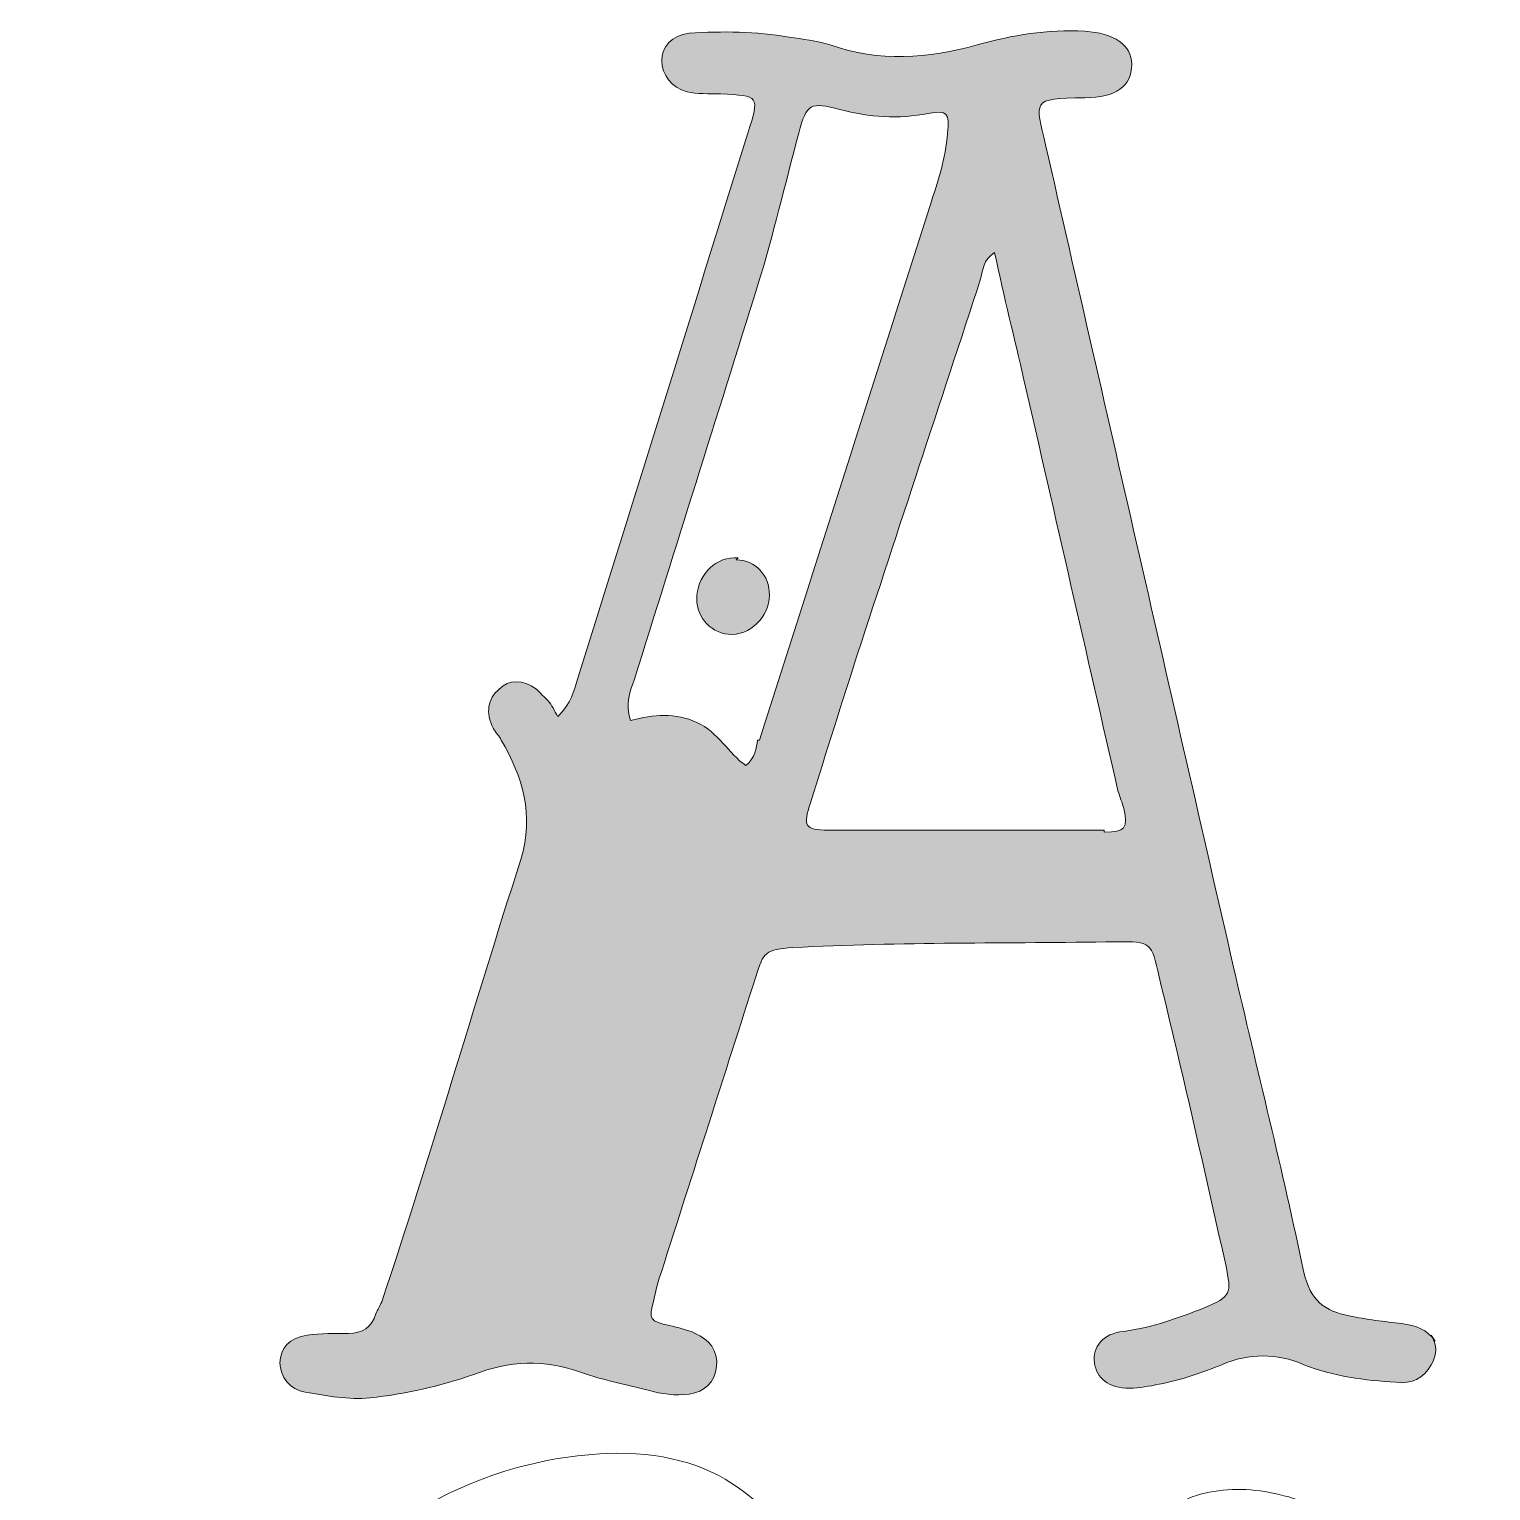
# Model space of a CAD drawing. Header units: inches. Extents: x 149 to 932, y -899 to -180.
# Drawn here: x 148.5 to 353.9, y -588.3 to -382.9 of the extents above; entities that cross this region are included whole.
import ezdxf

# ---------------------------------------------------------------- set-up
doc = ezdxf.new("R2010")
doc.units = ezdxf.units.IN
doc.header["$MEASUREMENT"] = 0
doc.layers.add('Layer 1', color=7, linetype='Continuous')

# ---------------------------------------------------------------- blocks, each defined once
blk = doc.blocks.new('block 3')
at = {"layer": 'Layer 1', "true_color": 0xfd2b7b}
h = blk.add_hatch(color=230, dxfattribs=at)
h.dxf.hatch_style = 2
edge = h.paths.add_edge_path()
edge.add_spline(control_points=[(345.56, -566.41), (346.39, -567.79), (346.39, -569.16), (345.56, -570.54), (344.46, -572.47), (342.81, -573.29), (340.61, -573.02), (336.21, -572.74), (331.8, -572.19), (327.67, -570.54), (323.82, -568.89), (319.97, -568.89), (316.12, -570.54), (313.36, -571.64), (310.34, -572.74), (307.31, -573.29), (305.93, -573.56), (304.56, -573.84), (303.18, -573.84), (300.15, -573.84), (298.5, -572.47), (298.23, -570.26), (297.95, -568.06), (299.33, -566.14), (302.36, -565.86), (306.48, -565.31), (310.06, -563.93), (313.64, -562.56), (317.49, -560.91), (317.49, -560.63), (316.67, -556.5), (313.64, -543.02), (310.61, -529.53), (307.31, -516.05), (306.21, -511.1), (306.21, -511.1), (301.26, -511.1), (286.12, -511.37), (270.98, -511.1), (255.85, -511.92), (252, -512.2), (251.72, -512.47), (250.62, -516.05), (246.22, -529.81), (241.81, -543.57), (237.41, -557.33), (236.86, -558.71), (236.58, -560.08), (236.31, -561.46), (235.48, -564.21), (235.76, -564.48), (238.51, -565.03), (239.61, -565.31), (240.99, -565.59), (242.09, -566.14), (244.02, -566.96), (245.39, -568.61), (245.12, -570.81), (244.84, -573.02), (243.46, -574.39), (241.26, -574.67), (239.34, -574.94), (237.41, -574.67), (235.48, -574.12), (232.46, -573.29), (229.15, -572.74), (226.13, -571.64), (220.9, -569.71), (215.94, -569.99), (210.99, -571.92), (206.31, -573.56), (201.36, -574.67), (196.41, -575.22), (193.38, -575.49), (190.35, -574.94), (187.32, -574.39), (185.12, -574.12), (183.75, -572.19), (183.75, -570.26), (183.75, -568.34), (185.12, -566.69), (187.6, -566.41), (189.53, -566.14), (191.45, -566.14), (193.38, -566.14), (195.31, -566.14), (196.68, -565.31), (197.23, -563.38), (197.51, -562.83), (197.78, -562.28), (198.06, -561.73), (204.94, -541.09), (210.99, -520.18), (217.6, -499.54), (219.52, -493.21), (217.87, -487.98), (214.84, -482.75), (214.57, -482.2), (214.02, -481.65), (213.74, -481.1), (212.64, -478.9), (212.92, -476.97), (214.57, -475.6), (215.94, -474.22), (217.87, -474.22), (219.8, -475.6), (220.35, -476.15), (220.9, -476.7), (221.45, -477.25), (222, -477.8), (222.27, -478.62), (222.83, -479.45), (224.75, -477.52), (225.03, -475.87), (225.58, -474.22), (233.56, -448.63), (241.54, -423.03), (249.52, -397.44), (251.17, -392.21), (251.17, -392.21), (245.67, -391.94), (244.02, -391.94), (242.36, -391.94), (240.99, -391.66), (238.79, -391.11), (237.41, -389.19), (237.41, -387.26), (237.41, -385.33), (238.79, -383.68), (241.26, -383.41), (245.94, -383.13), (250.62, -383.13), (255.3, -383.96), (257.22, -384.23), (259.15, -384.51), (261.08, -385.06), (267.96, -387.53), (274.84, -386.98), (281.72, -385.06), (286.67, -383.68), (291.62, -382.86), (296.85, -383.13), (300.98, -383.41), (303.46, -385.06), (303.46, -387.81), (303.46, -390.84), (301.26, -392.49), (296.85, -392.49), (289.15, -392.49), (289.97, -393.04), (291.35, -399.09), (300.15, -437.62), (308.96, -476.15), (317.77, -514.67), (321.07, -528.98), (324.65, -543.3), (327.67, -557.6), (328.5, -561.46), (330.7, -563.11), (334, -563.66), (336.48, -564.21), (338.96, -564.48), (341.43, -564.76), (343.36, -565.03), (345.01, -565.59), (346.11, -567.24), (346.11, -567.24), (345.56, -566.41), (345.56, -566.41)], knot_values=[0, 0, 0, 0, 1, 1, 1, 2, 2, 2, 3, 3, 3, 4, 4, 4, 5, 5, 5, 6, 6, 6, 7, 7, 7, 8, 8, 8, 9, 9, 9, 10, 10, 10, 11, 11, 11, 12, 12, 12, 13, 13, 13, 14, 14, 14, 15, 15, 15, 16, 16, 16, 17, 17, 17, 18, 18, 18, 19, 19, 19, 20, 20, 20, 21, 21, 21, 22, 22, 22, 23, 23, 23, 24, 24, 24, 25, 25, 25, 26, 26, 26, 27, 27, 27, 28, 28, 28, 29, 29, 29, 30, 30, 30, 31, 31, 31, 32, 32, 32, 33, 33, 33, 34, 34, 34, 35, 35, 35, 36, 36, 36, 37, 37, 37, 38, 38, 38, 39, 39, 39, 40, 40, 40, 41, 41, 41, 42, 42, 42, 43, 43, 43, 44, 44, 44, 45, 45, 45, 46, 46, 46, 47, 47, 47, 48, 48, 48, 49, 49, 49, 50, 50, 50, 51, 51, 51, 52, 52, 52, 53, 53, 53, 54, 54, 54, 55, 55, 55, 56, 56, 56, 56], degree=3, periodic=1)
edge = h.paths.add_edge_path()
edge.add_spline(control_points=[(251.17, -482.75), (259.15, -457.71), (267.13, -432.66), (275.11, -407.62), (276.21, -404.32), (277.31, -401.02), (277.59, -397.44), (277.86, -394.69), (277.59, -394.14), (274.84, -394.69), (270.71, -395.51), (266.58, -395.24), (262.45, -394.14), (258.33, -393.04), (257.77, -393.31), (256.67, -397.44), (254.75, -404.6), (253.1, -411.75), (250.89, -418.91), (245.12, -437.34), (239.34, -455.78), (233.56, -474.22), (233.01, -475.87), (232.18, -477.52), (233.01, -480), (236.31, -479.17), (239.34, -478.9), (242.36, -480.27), (245.39, -481.65), (246.77, -484.68), (249.24, -486.33), (250.62, -485.23), (250.62, -483.85), (250.89, -482.75), (250.89, -482.75), (251.17, -482.75), (251.17, -482.75)], knot_values=[0, 0, 0, 0, 1, 1, 1, 2, 2, 2, 3, 3, 3, 4, 4, 4, 5, 5, 5, 6, 6, 6, 7, 7, 7, 8, 8, 8, 9, 9, 9, 10, 10, 10, 11, 11, 11, 12, 12, 12, 12], degree=3, periodic=1)
edge = h.paths.add_edge_path()
edge.add_spline(control_points=[(247.87, -457.43), (250.62, -457.43), (252.55, -459.64), (252.55, -462.39), (252.55, -465.41), (249.79, -468.17), (246.77, -467.89), (244.02, -467.61), (242.09, -465.14), (242.36, -462.39), (242.64, -459.36), (245.12, -456.88), (248.14, -457.16), (248.14, -457.16), (247.87, -457.43), (247.87, -457.43)], knot_values=[0, 0, 0, 0, 1, 1, 1, 2, 2, 2, 3, 3, 3, 4, 4, 4, 5, 5, 5, 5], degree=3, periodic=1)
edge = h.paths.add_edge_path()
edge.add_spline(control_points=[(299.6, -495.69), (302.63, -495.69), (302.91, -495.14), (302.36, -492.38), (302.08, -491.56), (301.81, -490.73), (301.53, -489.91), (297.13, -470.64), (292.72, -451.38), (288.32, -432.12), (286.95, -426.34), (285.57, -420.56), (284.19, -414.23), (282.54, -415.33), (282.54, -416.7), (282.27, -417.81), (276.49, -435.42), (270.71, -453.03), (264.93, -470.64), (262.73, -477.52), (260.53, -484.4), (258.33, -491.56), (257.22, -494.86), (257.5, -495.41), (260.8, -495.41), (273.74, -495.41), (286.67, -495.41), (299.6, -495.41), (299.6, -495.41), (299.6, -495.69), (299.6, -495.69)], knot_values=[0, 0, 0, 0, 1, 1, 1, 2, 2, 2, 3, 3, 3, 4, 4, 4, 5, 5, 5, 6, 6, 6, 7, 7, 7, 8, 8, 8, 9, 9, 9, 10, 10, 10, 10], degree=3, periodic=1)
at = {"layer": 'Layer 1', "lineweight": 0}
for points, knots in [([(345.56, -566.41), (346.39, -567.79), (346.39, -569.16), (345.56, -570.54), (344.46, -572.47), (342.81, -573.29), (340.61, -573.02), (336.21, -572.74), (331.8, -572.19), (327.67, -570.54), (323.82, -568.89), (319.97, -568.89), (316.12, -570.54), (313.36, -571.64), (310.34, -572.74), (307.31, -573.29), (305.93, -573.56), (304.56, -573.84), (303.18, -573.84), (300.15, -573.84), (298.5, -572.47), (298.23, -570.26), (297.95, -568.06), (299.33, -566.14), (302.36, -565.86), (306.48, -565.31), (310.06, -563.93), (313.64, -562.56), (317.49, -560.91), (317.49, -560.63), (316.67, -556.5), (313.64, -543.02), (310.61, -529.53), (307.31, -516.05), (306.21, -511.1), (306.21, -511.1), (301.26, -511.1), (286.12, -511.37), (270.98, -511.1), (255.85, -511.92), (252, -512.2), (251.72, -512.47), (250.62, -516.05), (246.22, -529.81), (241.81, -543.57), (237.41, -557.33), (236.86, -558.71), (236.58, -560.08), (236.31, -561.46), (235.48, -564.21), (235.76, -564.48), (238.51, -565.03), (239.61, -565.31), (240.99, -565.59), (242.09, -566.14), (244.02, -566.96), (245.39, -568.61), (245.12, -570.81), (244.84, -573.02), (243.46, -574.39), (241.26, -574.67), (239.34, -574.94), (237.41, -574.67), (235.48, -574.12), (232.46, -573.29), (229.15, -572.74), (226.13, -571.64), (220.9, -569.71), (215.94, -569.99), (210.99, -571.92), (206.31, -573.56), (201.36, -574.67), (196.41, -575.22), (193.38, -575.49), (190.35, -574.94), (187.32, -574.39), (185.12, -574.12), (183.75, -572.19), (183.75, -570.26), (183.75, -568.34), (185.12, -566.69), (187.6, -566.41), (189.53, -566.14), (191.45, -566.14), (193.38, -566.14), (195.31, -566.14), (196.68, -565.31), (197.23, -563.38), (197.51, -562.83), (197.78, -562.28), (198.06, -561.73), (204.94, -541.09), (210.99, -520.18), (217.6, -499.54), (219.52, -493.21), (217.87, -487.98), (214.84, -482.75), (214.57, -482.2), (214.02, -481.65), (213.74, -481.1), (212.64, -478.9), (212.92, -476.97), (214.57, -475.6), (215.94, -474.22), (217.87, -474.22), (219.8, -475.6), (220.35, -476.15), (220.9, -476.7), (221.45, -477.25), (222, -477.8), (222.27, -478.62), (222.83, -479.45), (224.75, -477.52), (225.03, -475.87), (225.58, -474.22), (233.56, -448.63), (241.54, -423.03), (249.52, -397.44), (251.17, -392.21), (251.17, -392.21), (245.67, -391.94), (244.02, -391.94), (242.36, -391.94), (240.99, -391.66), (238.79, -391.11), (237.41, -389.19), (237.41, -387.26), (237.41, -385.33), (238.79, -383.68), (241.26, -383.41), (245.94, -383.13), (250.62, -383.13), (255.3, -383.96), (257.22, -384.23), (259.15, -384.51), (261.08, -385.06), (267.96, -387.53), (274.84, -386.98), (281.72, -385.06), (286.67, -383.68), (291.62, -382.86), (296.85, -383.13), (300.98, -383.41), (303.46, -385.06), (303.46, -387.81), (303.46, -390.84), (301.26, -392.49), (296.85, -392.49), (289.15, -392.49), (289.97, -393.04), (291.35, -399.09), (300.15, -437.62), (308.96, -476.15), (317.77, -514.67), (321.07, -528.98), (324.65, -543.3), (327.67, -557.6), (328.5, -561.46), (330.7, -563.11), (334, -563.66), (336.48, -564.21), (338.96, -564.48), (341.43, -564.76), (343.36, -565.03), (345.01, -565.59), (346.11, -567.24), (346.11, -567.24), (345.56, -566.41), (345.56, -566.41)], [0, 0, 0, 0, 1, 1, 1, 2, 2, 2, 3, 3, 3, 4, 4, 4, 5, 5, 5, 6, 6, 6, 7, 7, 7, 8, 8, 8, 9, 9, 9, 10, 10, 10, 11, 11, 11, 12, 12, 12, 13, 13, 13, 14, 14, 14, 15, 15, 15, 16, 16, 16, 17, 17, 17, 18, 18, 18, 19, 19, 19, 20, 20, 20, 21, 21, 21, 22, 22, 22, 23, 23, 23, 24, 24, 24, 25, 25, 25, 26, 26, 26, 27, 27, 27, 28, 28, 28, 29, 29, 29, 30, 30, 30, 31, 31, 31, 32, 32, 32, 33, 33, 33, 34, 34, 34, 35, 35, 35, 36, 36, 36, 37, 37, 37, 38, 38, 38, 39, 39, 39, 40, 40, 40, 41, 41, 41, 42, 42, 42, 43, 43, 43, 44, 44, 44, 45, 45, 45, 46, 46, 46, 47, 47, 47, 48, 48, 48, 49, 49, 49, 50, 50, 50, 51, 51, 51, 52, 52, 52, 53, 53, 53, 54, 54, 54, 55, 55, 55, 56, 56, 56, 56]), ([(251.17, -482.75), (259.15, -457.71), (267.13, -432.66), (275.11, -407.62), (276.21, -404.32), (277.31, -401.02), (277.59, -397.44), (277.86, -394.69), (277.59, -394.14), (274.84, -394.69), (270.71, -395.51), (266.58, -395.24), (262.45, -394.14), (258.33, -393.04), (257.77, -393.31), (256.67, -397.44), (254.75, -404.6), (253.1, -411.75), (250.89, -418.91), (245.12, -437.34), (239.34, -455.78), (233.56, -474.22), (233.01, -475.87), (232.18, -477.52), (233.01, -480), (236.31, -479.17), (239.34, -478.9), (242.36, -480.27), (245.39, -481.65), (246.77, -484.68), (249.24, -486.33), (250.62, -485.23), (250.62, -483.85), (250.89, -482.75), (250.89, -482.75), (251.17, -482.75), (251.17, -482.75)], [0, 0, 0, 0, 1, 1, 1, 2, 2, 2, 3, 3, 3, 4, 4, 4, 5, 5, 5, 6, 6, 6, 7, 7, 7, 8, 8, 8, 9, 9, 9, 10, 10, 10, 11, 11, 11, 12, 12, 12, 12]), ([(299.6, -495.69), (302.63, -495.69), (302.91, -495.14), (302.36, -492.38), (302.08, -491.56), (301.81, -490.73), (301.53, -489.91), (297.13, -470.64), (292.72, -451.38), (288.32, -432.12), (286.95, -426.34), (285.57, -420.56), (284.19, -414.23), (282.54, -415.33), (282.54, -416.7), (282.27, -417.81), (276.49, -435.42), (270.71, -453.03), (264.93, -470.64), (262.73, -477.52), (260.53, -484.4), (258.33, -491.56), (257.22, -494.86), (257.5, -495.41), (260.8, -495.41), (273.74, -495.41), (286.67, -495.41), (299.6, -495.41), (299.6, -495.41), (299.6, -495.69), (299.6, -495.69)], [0, 0, 0, 0, 1, 1, 1, 2, 2, 2, 3, 3, 3, 4, 4, 4, 5, 5, 5, 6, 6, 6, 7, 7, 7, 8, 8, 8, 9, 9, 9, 10, 10, 10, 10]), ([(247.87, -457.43), (250.62, -457.43), (252.55, -459.64), (252.55, -462.39), (252.55, -465.41), (249.79, -468.17), (246.77, -467.89), (244.02, -467.61), (242.09, -465.14), (242.36, -462.39), (242.64, -459.36), (245.12, -456.88), (248.14, -457.16), (248.14, -457.16), (247.87, -457.43), (247.87, -457.43)], [0, 0, 0, 0, 1, 1, 1, 2, 2, 2, 3, 3, 3, 4, 4, 4, 5, 5, 5, 5])]:
    blk.add_open_spline(points, degree=3, knots=knots, dxfattribs=at)
blk = doc.blocks.new('block 5')
at = {"layer": 'Layer 1', "lineweight": 0}
blk.add_open_spline([(383.24, -661.62), (383.24, -661.62), (383.98, -663.11), (383.98, -663.11), (383.98, -663.11), (386.59, -663.48), (386.59, -663.48), (386.59, -663.48), (385.85, -665.34), (385.85, -665.34), (382.61, -674.04), (379.07, -684.34), (375.23, -696.27), (371.37, -708.19), (367.78, -720.73), (364.42, -733.9), (361.07, -747.06), (358.27, -760.22), (356.04, -773.39), (353.8, -786.55), (352.69, -798.48), (352.69, -809.15), (352.69, -815.86), (353.43, -822.19), (354.92, -828.15), (356.41, -834.12), (358.4, -839.33), (360.88, -843.8), (363.36, -848.27), (366.22, -851.81), (369.45, -854.42), (372.68, -857.03), (376.16, -858.33), (379.88, -858.33), (386.84, -858.33), (391.68, -852.87), (394.41, -841.94), (389.44, -841.94), (385.85, -841.25), (383.61, -839.89), (381.37, -838.52), (380.26, -836.85), (380.26, -834.86), (380.26, -832.12), (381.5, -830.76), (383.98, -830.76), (385.47, -830.76), (387.27, -830.89), (389.38, -831.14), (391.49, -831.38), (393.91, -831.51), (396.65, -831.51), (407.08, -831.26), (417.45, -830.33), (427.76, -828.71), (438.06, -827.1), (448.31, -825.55), (458.5, -824.06), (468.68, -822.57), (478.86, -821.26), (489.05, -820.14), (499.23, -819.03), (509.54, -818.59), (519.97, -818.84), (526.43, -819.09), (532.76, -819.9), (538.97, -821.26), (545.18, -822.62), (550.76, -824.68), (555.74, -827.41), (560.7, -830.14), (564.68, -833.49), (567.66, -837.47), (570.64, -841.44), (572.13, -846.16), (572.13, -851.63), (572.13, -854.11), (571.69, -856.71), (570.83, -859.45), (569.95, -862.18), (568.96, -864.72), (567.85, -867.09), (566.73, -869.45), (565.54, -871.43), (564.3, -873.05), (563.06, -874.66), (562.07, -875.47), (561.32, -875.47), (560.58, -875.47), (560.21, -875.1), (560.21, -874.35), (558.22, -867.89), (555.92, -862.49), (553.32, -858.15), (550.71, -853.8), (546.92, -850.32), (541.95, -847.72), (536.98, -845.11), (530.34, -843.18), (522.02, -841.94), (513.69, -840.7), (502.83, -839.83), (489.42, -839.33), (485.44, -839.33), (480.16, -839.45), (473.59, -839.71), (467, -839.95), (460.11, -840.26), (452.91, -840.64), (445.7, -841.01), (438.62, -841.38), (431.67, -841.75), (424.71, -842.13), (418.75, -842.31), (413.79, -842.31), (411.05, -842.31), (408.69, -842.31), (406.71, -842.31), (404.72, -842.31), (402.73, -842.19), (400.75, -841.94), (400.5, -853.36), (397.21, -861.37), (390.87, -865.97), (384.54, -870.56), (377.03, -872.86), (368.33, -872.86), (362.87, -872.86), (357.59, -871.56), (352.5, -868.95), (347.41, -866.34), (342.87, -862.55), (338.9, -857.59), (334.93, -852.62), (331.64, -846.65), (329.03, -839.71), (326.42, -832.75), (324.87, -824.92), (324.37, -816.23), (323.63, -801.09), (324.74, -785.07), (327.72, -768.17), (330.7, -751.28), (334.62, -734.52), (339.46, -717.88), (344.3, -701.24), (349.46, -685.22), (354.92, -669.81), (360.38, -654.42), (364.98, -640.63), (368.71, -628.46), (370.2, -623), (371.5, -618.53), (372.62, -615.05), (373.74, -611.57), (374.17, -609.64), (373.92, -609.27), (373.67, -608.9), (372.62, -610.27), (370.76, -613.37), (368.89, -616.48), (365.85, -622), (361.63, -629.95), (357.16, -638.15), (352.06, -647.71), (346.35, -658.64), (340.64, -669.57), (335.23, -679.87), (330.15, -689.56), (325.05, -699.25), (320.58, -707.51), (316.73, -714.34), (312.88, -721.17), (310.46, -724.58), (309.47, -724.58), (307.98, -724.83), (306.05, -724.39), (303.69, -723.28), (301.33, -722.16), (299.04, -720.8), (296.8, -719.18), (294.57, -717.57), (292.64, -715.83), (291.03, -713.96), (289.41, -712.1), (288.6, -710.42), (288.6, -708.93), (288.6, -707.94), (289.22, -704.65), (290.47, -699.06), (291.71, -693.47), (293.13, -686.83), (294.75, -679.13), (296.37, -671.43), (298.04, -663.36), (299.78, -654.91), (301.52, -646.47), (303.01, -639.02), (304.25, -632.56), (305.99, -624.12), (306.42, -619.83), (305.56, -619.7), (304.68, -619.58), (302.63, -623.87), (299.41, -632.56), (292.7, -648.2), (285.81, -665.34), (278.73, -683.97), (271.65, -702.6), (265.01, -720.61), (258.8, -737.99), (258.8, -737.99), (249.48, -764.07), (249.48, -764.07), (247.49, -769.04), (245.45, -774.76), (243.34, -781.21), (241.22, -787.67), (238.99, -793.69), (236.63, -799.28), (234.27, -804.87), (231.91, -809.65), (229.55, -813.62), (227.19, -817.6), (224.9, -819.71), (222.66, -819.96), (221.41, -819.96), (219.8, -819.52), (217.82, -818.65), (215.83, -817.78), (213.84, -816.42), (211.86, -814.56), (209.86, -812.69), (208.13, -810.52), (206.64, -808.04), (205.15, -805.56), (204.28, -802.82), (204.03, -799.84), (203.53, -795.12), (204.22, -789.84), (206.08, -784.01), (207.94, -778.17), (210.37, -772.03), (213.35, -765.56), (215.83, -760.35), (218.5, -753.89), (221.36, -746.19), (224.21, -738.49), (227, -730.3), (229.74, -721.6), (232.47, -712.91), (235.08, -703.9), (237.56, -694.59), (240.04, -685.28), (242.22, -676.33), (244.08, -667.76), (245.95, -659.19), (247.37, -651.13), (248.37, -643.55), (249.36, -635.97), (249.61, -629.58), (249.11, -624.36), (248.86, -620.63), (248.3, -616.91), (247.44, -613.18), (246.56, -609.46), (245.32, -606.11), (243.71, -603.12), (242.09, -600.14), (240.04, -597.72), (237.56, -595.86), (235.08, -594), (232.1, -593.06), (228.62, -593.06), (222.66, -593.06), (217.13, -595.06), (212.04, -599.03), (206.95, -603), (202.29, -608.22), (198.07, -614.67), (193.84, -621.14), (190.12, -628.4), (186.89, -636.47), (183.66, -644.54), (180.99, -652.62), (178.88, -660.68), (176.77, -668.76), (175.28, -676.46), (174.41, -683.78), (173.54, -691.11), (173.35, -697.26), (173.85, -702.23), (174.35, -708.44), (175.65, -713.4), (177.77, -717.13), (179.87, -720.86), (183.29, -723.59), (188.01, -725.33), (188.01, -725.33), (187.64, -725.33), (187.64, -725.33), (189.13, -725.83), (190.62, -726.07), (192.11, -726.07), (192.11, -726.07), (195.46, -725.7), (195.46, -725.7), (195.46, -725.7), (196.21, -726.45), (196.21, -726.45), (196.21, -727.44), (195.52, -728.43), (194.16, -729.42), (192.79, -730.42), (191.18, -731.41), (189.31, -732.4), (187.45, -733.4), (185.46, -734.21), (183.35, -734.83), (181.24, -735.45), (179.44, -735.76), (177.95, -735.76), (168.51, -736.5), (161.43, -733.84), (156.72, -727.75), (151.99, -721.67), (149.39, -714.65), (148.89, -706.7), (148.64, -705.46), (148.52, -704.28), (148.52, -703.16), (148.52, -702.04), (148.52, -700.87), (148.52, -699.62), (148.52, -699.62), (148.52, -692.17), (148.52, -692.17), (149.26, -680), (151.81, -667.52), (156.16, -654.73), (160.5, -641.94), (166.22, -630.32), (173.29, -619.89), (180.37, -609.46), (188.76, -600.83), (198.44, -594), (208.13, -587.17), (218.56, -583.51), (229.74, -583.01), (237.19, -582.76), (243.34, -584.37), (248.18, -587.85), (253.02, -591.33), (257, -595.92), (260.1, -601.63), (263.21, -607.35), (265.56, -613.68), (267.18, -620.63), (268.79, -627.59), (269.85, -634.42), (270.35, -641.13), (270.59, -643.86), (270.72, -647.27), (270.72, -651.37), (270.72, -655.47), (270.84, -658.51), (271.09, -660.5), (272.58, -657.27), (275.06, -652.25), (278.54, -645.41), (282.02, -638.58), (285.75, -631.57), (289.72, -624.36), (293.69, -617.16), (297.36, -610.57), (300.71, -604.61), (304.07, -598.65), (306.12, -595.06), (306.86, -593.81), (308.1, -591.08), (310.4, -589.34), (313.75, -588.59), (317.11, -587.85), (320.58, -587.91), (324.19, -588.78), (327.78, -589.65), (331.01, -591.14), (333.87, -593.25), (336.72, -595.36), (338.28, -597.79), (338.53, -600.52), (338.53, -602.01), (338.34, -603.68), (337.97, -605.55), (337.6, -607.41), (337.16, -609.34), (336.67, -611.32), (335.92, -615.3), (335.05, -619.7), (334.06, -624.55), (333.06, -629.39), (332.07, -633.99), (331.08, -638.33), (330.08, -642.68), (329.21, -646.53), (328.47, -649.88), (327.72, -653.24), (327.35, -655.41), (327.35, -656.4), (327.35, -656.4), (328.1, -656.4), (328.1, -656.4), (328.1, -656.4), (370.2, -590.46), (370.2, -590.46), (372.68, -586.24), (376.16, -583.69), (380.63, -582.82), (385.1, -581.95), (389.51, -582.14), (393.86, -583.38), (398.2, -584.62), (401.99, -586.67), (405.22, -589.53), (408.44, -592.38), (409.93, -595.3), (409.69, -598.28), (409.69, -600.52), (409.32, -602.51), (408.57, -604.24), (408.57, -604.24), (386.59, -663.48), (386.59, -663.48), (386.59, -663.48), (386.59, -661.25), (386.59, -661.25), (386.59, -661.25), (385.85, -659.75), (385.85, -659.75), (385.85, -659.75), (383.61, -660.5), (383.61, -660.5), (383.61, -660.5), (383.24, -661.62), (383.24, -661.62)], degree=3, knots=[0, 0, 0, 0, 1, 1, 1, 2, 2, 2, 3, 3, 3, 4, 4, 4, 5, 5, 5, 6, 6, 6, 7, 7, 7, 8, 8, 8, 9, 9, 9, 10, 10, 10, 11, 11, 11, 12, 12, 12, 13, 13, 13, 14, 14, 14, 15, 15, 15, 16, 16, 16, 17, 17, 17, 18, 18, 18, 19, 19, 19, 20, 20, 20, 21, 21, 21, 22, 22, 22, 23, 23, 23, 24, 24, 24, 25, 25, 25, 26, 26, 26, 27, 27, 27, 28, 28, 28, 29, 29, 29, 30, 30, 30, 31, 31, 31, 32, 32, 32, 33, 33, 33, 34, 34, 34, 35, 35, 35, 36, 36, 36, 37, 37, 37, 38, 38, 38, 39, 39, 39, 40, 40, 40, 41, 41, 41, 42, 42, 42, 43, 43, 43, 44, 44, 44, 45, 45, 45, 46, 46, 46, 47, 47, 47, 48, 48, 48, 49, 49, 49, 50, 50, 50, 51, 51, 51, 52, 52, 52, 53, 53, 53, 54, 54, 54, 55, 55, 55, 56, 56, 56, 57, 57, 57, 58, 58, 58, 59, 59, 59, 60, 60, 60, 61, 61, 61, 62, 62, 62, 63, 63, 63, 64, 64, 64, 65, 65, 65, 66, 66, 66, 67, 67, 67, 68, 68, 68, 69, 69, 69, 70, 70, 70, 71, 71, 71, 72, 72, 72, 73, 73, 73, 74, 74, 74, 75, 75, 75, 76, 76, 76, 77, 77, 77, 78, 78, 78, 79, 79, 79, 80, 80, 80, 81, 81, 81, 82, 82, 82, 83, 83, 83, 84, 84, 84, 85, 85, 85, 86, 86, 86, 87, 87, 87, 88, 88, 88, 89, 89, 89, 90, 90, 90, 91, 91, 91, 92, 92, 92, 93, 93, 93, 94, 94, 94, 95, 95, 95, 96, 96, 96, 97, 97, 97, 98, 98, 98, 99, 99, 99, 100, 100, 100, 101, 101, 101, 102, 102, 102, 103, 103, 103, 104, 104, 104, 105, 105, 105, 106, 106, 106, 107, 107, 107, 108, 108, 108, 109, 109, 109, 110, 110, 110, 111, 111, 111, 112, 112, 112, 113, 113, 113, 114, 114, 114, 115, 115, 115, 116, 116, 116, 117, 117, 117, 118, 118, 118, 119, 119, 119, 120, 120, 120, 121, 121, 121, 122, 122, 122, 123, 123, 123, 124, 124, 124, 125, 125, 125, 126, 126, 126, 127, 127, 127, 128, 128, 128, 129, 129, 129, 130, 130, 130, 131, 131, 131, 132, 132, 132, 133, 133, 133, 134, 134, 134, 135, 135, 135, 136, 136, 136, 137, 137, 137, 138, 138, 138, 139, 139, 139, 140, 140, 140, 141, 141, 141, 142, 142, 142, 143, 143, 143, 144, 144, 144, 145, 145, 145, 146, 146, 146, 147, 147, 147, 148, 148, 148, 148], dxfattribs=at)
blk = doc.blocks.new('block 2')
at = {"layer": 'Layer 1'}
for name in ['block 3', 'block 5']:
    blk.add_blockref(name, (0, 0), dxfattribs=at)

msp = doc.modelspace()

# ---------------------------------------------------------------- block references
at = {"layer": 'Layer 1'}
msp.add_blockref('block 2', (0, 0), dxfattribs=at)

doc.saveas('drawing.dxf')
